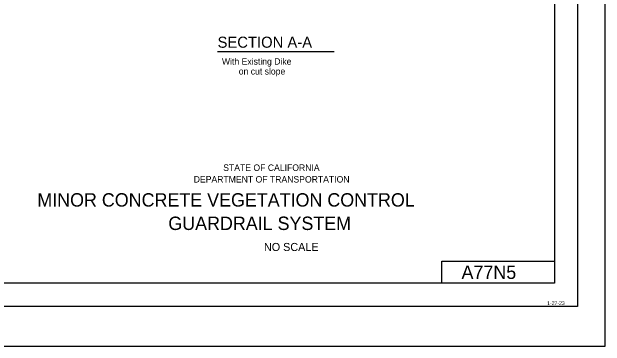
# Model space of a CAD drawing. Extents: x -893 to 867, y -474 to 712.
# Drawn here: x 223 to 867, y -474 to -112 of the extents above; entities that cross this region are included whole.
import ezdxf

# ---------------------------------------------------------------- set-up
doc = ezdxf.new("R2010")
doc.units = 0
for name, color, linetype in [('border_INSIDE-BORDER-anno', 7, 'Continuous'), ('border_PLOTTING-ELEMENTS', 7, 'Continuous'), ('border_rw_22x34_Cut_Lines', 7, 'Continuous'), ('border_SHEET', 7, 'Continuous'), ('border_WITHIN-BORDER-anno', 7, 'Continuous'), ('tcd_RAILING-anno', 7, 'Continuous')]:
    doc.layers.add(name, color=color, linetype=linetype)

msp = doc.modelspace()

# ---------------------------------------------------------------- linework, layer by layer
at = {"layer": 'border_PLOTTING-ELEMENTS'}
for points in [[(-893.45, -474.04), (866.55, -474.04), (866.55, 711.96), (-893.45, 711.96)], [(-863.45, 668.96), (836.55, 668.96), (836.55, -431.04), (-863.45, -431.04)]]:
    msp.add_lwpolyline(points, close=True, dxfattribs=at)
at = {"layer": 'border_rw_22x34_Cut_Lines'}
msp.add_lwpolyline([(-863.45, 668.96), (836.55, 668.96), (836.55, -431.04), (-863.45, -431.04)], close=True, dxfattribs=at)
at = {"layer": 'border_SHEET'}
for p, q in [((811.55, 643.96), (811.55, -406.04)), ((689.52, -406.04), (689.52, -382.04)), ((689.52, -382.04), (811.52, -382.04)), ((811.55, -406.04), (-813.45, -406.04))]:
    msp.add_line(p, q, dxfattribs=at)
at = {"layer": 'tcd_RAILING-anno'}
msp.add_line((446.11, -155), (572.57, -155), dxfattribs=at)

# ---------------------------------------------------------------- texts
at = {"layer": 'border_INSIDE-BORDER-anno'}
for s, height, p in [('STATE OF CALIFORNIA', 7, (452.32, -284.27)), ('DEPARTMENT OF TRANSPORTATION', 7, (420.32, -296.87)), ('MINOR CONCRETE VEGETATION CONTROL', 14.5, (250.69, -322.91)), ('GUARDRAIL SYSTEM', 14.5, (392.77, -348.29)), ('NO SCALE', 8.75, (496.52, -371.04))]:
    msp.add_text(s, height=height, dxfattribs=at).set_placement(p)
at = {"layer": 'border_WITHIN-BORDER-anno'}
for s, height, p in [('A77N5', 14.5, (710.81, -401.29)), ('1-27-23', 4, (803.7, -429.47))]:
    msp.add_text(s, height=height, dxfattribs=at).set_placement(p)
at = {"layer": 'tcd_RAILING-anno'}
for s, height, p in [('SECTION A-A', 12, (446.18, -150.87)), ('With Existing Dike', 7, (450.94, -169.22)), ('on cut slope', 7, (469.15, -179.89))]:
    msp.add_text(s, height=height, dxfattribs=at).set_placement(p)

doc.saveas('drawing.dxf')
